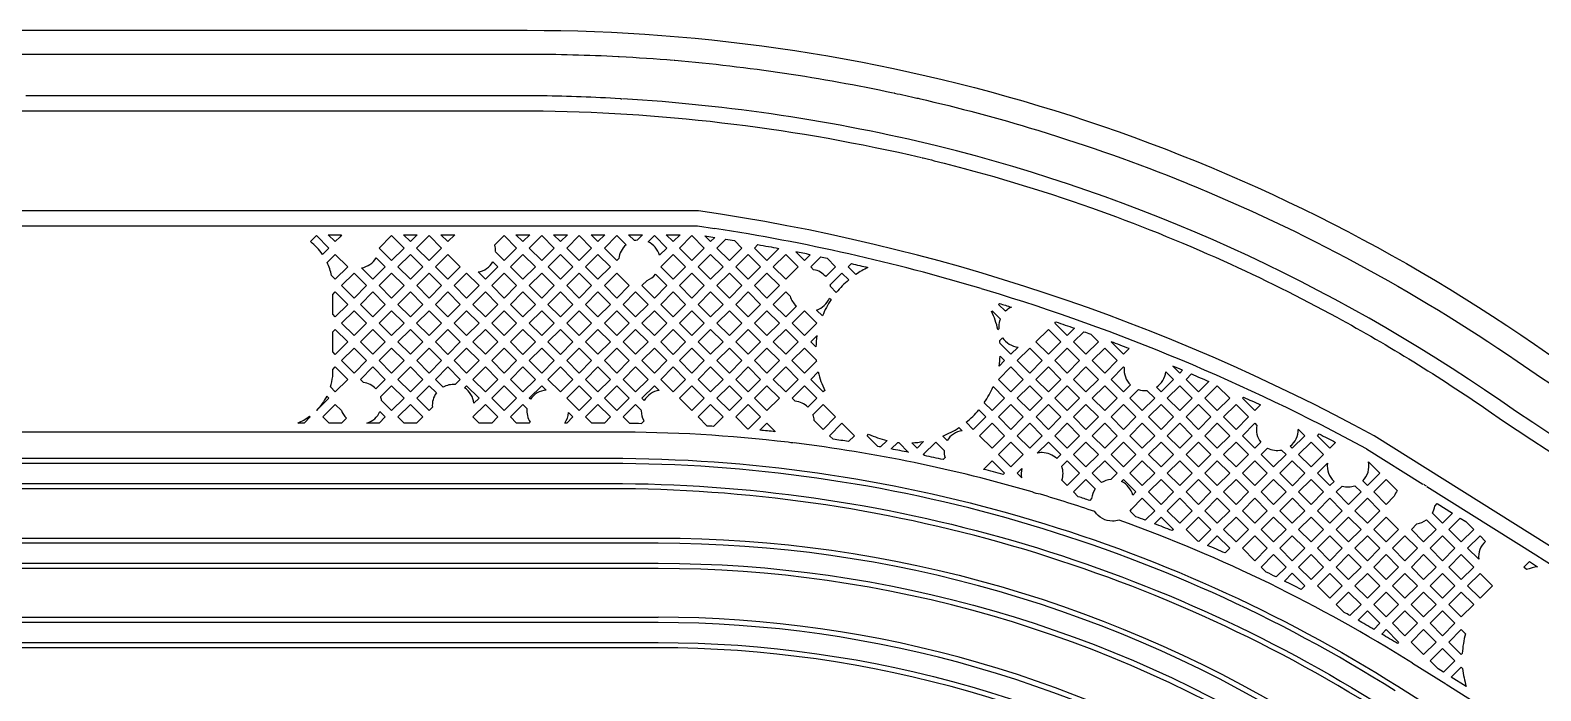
# Model space of a CAD drawing. Extents: x 3103 to 3424, y -52 to 175.
# Drawn here: x 3162.12 to 3174.98, y -7.11 to -1.48 of the extents above; entities that cross this region are included whole.
import ezdxf

# ---------------------------------------------------------------- set-up
doc = ezdxf.new("R2010")
doc.units = 0
doc.layers.add('gbr-dxf_layer0', color=7, linetype='Continuous')
doc.layers.add('gbr-outline-dxf_layer1', color=2, linetype='Continuous')

msp = doc.modelspace()

# ---------------------------------------------------------------- linework, layer by layer
at = {"layer": 'gbr-dxf_layer0'}
for p, q in [((3164.655, -3.22), (3164.767, -3.22)), ((3165.294, -3.22), (3165.413, -3.22)), ((3165.614, -3.22), (3165.733, -3.22)), ((3166.253, -3.22), (3166.372, -3.22)), ((3166.573, -3.22), (3166.692, -3.22)), ((3166.893, -3.22), (3167.011, -3.22)), ((3167.212, -3.22), (3167.331, -3.22)), ((3167.532, -3.22), (3167.651, -3.22)), ((3167.862, -3.23), (3167.947, -3.243)), ((3168.864, -3.912), (3168.814, -3.862)), ((3168.764, -4.132), (3168.817, -4.08)), ((3168.807, -4.175), (3168.764, -4.132)), ((3168.764, -4.452), (3168.828, -4.389)), ((3168.125, -4.772), (3168.229, -4.876)), ((3173.499, -5.044), (3173.978, -5.344)), ((3170.523, -5.251), (3170.563, -5.212)), ((3170.561, -5.29), (3170.523, -5.251)), ((3173.08, -5.252), (3173.165, -5.167)), ((3173.983, -5.348), (3173.985, -5.348)), ((3174.013, -5.366), (3174.94, -5.948)), ((3174.454, -5.985), (3174.359, -5.891)), ((3143.907, -6.478), (3167.464, -6.478)), ((3174.173, -7.05), (3173.89, -6.872)), ((3173.766, -7.067), (3174.475, -7.515)), ((3174.599, -7.319), (3174.176, -7.052)), ((3174.348, -7.07), (3174.22, -6.989))]:
    msp.add_line(p, q, dxfattribs=at)
at = {"layer": 'gbr-dxf_layer0', "linetype": 'Continuous'}
for points in [[(3153.431, -1.681), (3166.35, -1.681, -0.012993), (3167.124, -1.701, -0.013553), (3167.133, -1.702, -0.00779), (3167.596, -1.733)], [(3167.6, -1.733, -0.065454), (3167.606, -1.734, -0.031589), (3169.466, -2.011)], [(3140.898, -4.712), (3140.898, -2.499, -0.202305), (3140.902, -2.49), (3141.503, -1.89, -0.202179), (3141.512, -1.886), (3143.987, -1.886, -0.202328), (3143.997, -1.89), (3144.27, -2.164), (3166.486, -2.165, -0.053761), (3169.709, -2.563)], [(3167.146, -2.062, -0.066718), (3167.14, -2.061, 0.010845), (3166.478, -2.037), (3165.885, -2.037, -0.014006), (3165.876, -2.037, -0.014012), (3165.866, -2.037), (3164.616, -2.037, -0.014727), (3164.606, -2.037, -0.01474), (3164.595, -2.037), (3163.346, -2.037, -0.015436), (3163.336, -2.037, -0.015443), (3163.325, -2.037), (3162.077, -2.037, -0.016102)], [(3169.471, -2.011, -0.063372), (3169.477, -2.013, -0.003302), (3169.669, -2.056, -0.027883), (3169.688, -2.06, -0.017383), (3170.688, -2.327, -0.027458), (3170.707, -2.333, -0.022197), (3171.953, -2.775, -0.029835), (3171.972, -2.783, -0.053715), (3174.781, -4.297, 0.015508), (3175.655, -4.864, -0.030175), (3175.674, -4.876, 0.01513), (3176.559, -5.375)], [(3185.036, -7.653), (3184.489, -7.653, -0.154892), (3174.641, -4.636, 0.091197), (3169.846, -2.465, 0.044548), (3167.16, -2.062)], [(3169.713, -2.564, -0.079641), (3169.721, -2.566, -0.001637), (3169.816, -2.589, -0.024256), (3171.155, -2.991, -0.02103), (3172.28, -3.443, -0.018687), (3173.245, -3.923, -0.026283), (3174.535, -4.717, 0.139031), (3183.385, -7.756)], [(3176.117, -6.487, -0.017997), (3175.058, -5.871), (3173.562, -4.933, 0.088703), (3167.807, -3.016), (3144.01, -3.016, -0.202133), (3144.001, -3.012), (3143.603, -2.615), (3141.604, -2.615), (3141.432, -2.787), (3141.432, -3.33, 0.284412), (3141.438, -3.652)], [(3148.457, -3.144), (3151.291, -3.144), (3159.85, -3.144), (3160.963, -3.144), (3167.794, -3.144, -0.038347), (3167.8, -3.144), (3167.945, -3.166)], [(3164.767, -3.22, 0.031593), (3164.755, -3.239), (3164.714, -3.279), (3164.655, -3.22)], [(3167.331, -3.22), (3167.285, -3.267, 0.031016), (3167.263, -3.27), (3167.212, -3.22)], [(3168.285, -3.333), (3168.314, -3.304, -0.002687), (3168.493, -3.337)], [(3169.084, -3.493), (3169.111, -3.466, -0.002132), (3169.251, -3.499)], [(3169.251, -3.499, 0.03759), (3169.149, -3.558), (3169.084, -3.493)], [(3170.215, -3.678), (3170.263, -3.692, -0.051345), (3173.496, -5.042)], [(3168.814, -3.862, 0.221156), (3168.923, -3.76), (3168.937, -3.773, 0.050028), (3168.864, -3.912)], [(3170.363, -3.813), (3170.371, -3.805, -0.001607), (3170.474, -3.837)], [(3170.474, -3.837, 0.087949), (3170.422, -3.872), (3170.363, -3.813)], [(3170.359, -4.029), (3170.37, -4.018, -0.026281), (3170.369, -3.999, -0.089283), (3170.38, -3.938), (3170.309, -3.867)], [(3170.842, -3.973), (3170.852, -3.962, -0.002459), (3171.01, -4.017)], [(3170.374, -4.121), (3170.398, -4.097, 0.228497), (3170.531, -4.177)], [(3170.531, -4.177), (3170.469, -4.238), (3170.377, -4.147, 0.008296), (3170.374, -4.121)], [(3168.828, -4.389, 0.053007), (3168.883, -4.546), (3168.87, -4.558), (3168.764, -4.452)], [(3171.961, -4.452), (3172.007, -4.406, -0.00238), (3172.155, -4.47)], [(3164.554, -4.718), (3164.66, -4.612), (3164.642, -4.594, -0.07693), (3164.553, -4.717)], [(3166.51, -4.544, 0.229185), (3166.377, -4.622), (3166.367, -4.612)], [(3172.441, -4.612), (3172.45, -4.603, -0.002358), (3172.595, -4.67)], [(3167.166, -4.772), (3167.219, -4.825, -0.002048), (3167.323, -4.827), (3167.344, -4.806, -0.123968), (3167.323, -4.721)], [(3168.331, -4.886), (3168.391, -4.826), (3168.455, -4.89, 0.013256), (3168.46, -4.899)], [(3169.888, -4.936, 0.049999), (3170.027, -4.863), (3170.053, -4.89)], [(3168.617, -4.994, -0.065969), (3168.571, -4.988, 0.029288), (3167.081, -4.901), (3148.656, -4.901)], [(3173.89, -6.871, 0.054714), (3171.39, -5.651, -0.080364), (3171.334, -5.66, -0.253537), (3171.185, -5.579, 0.009576), (3170.72, -5.431, -0.102225), (3170.651, -5.411, 0.040703), (3168.622, -4.994)], [(3169.244, -4.932), (3169.257, -4.918, 0.053117), (3169.414, -4.973)], [(3169.414, -4.973), (3169.359, -5.028, 0.00056), (3169.336, -5.024), (3169.244, -4.932)], [(3169.45, -5.045), (3169.507, -4.989, 0.002637), (3169.514, -4.99), (3169.598, -5.074)], [(3170.053, -4.89, 0.225796), (3169.926, -4.974), (3169.888, -4.936)], [(3173.08, -4.932), (3173.095, -4.917, -0.002325), (3173.235, -4.989)], [(3145, -5.124), (3167.052, -5.124, -0.141789), (3173.766, -7.067)], [(3173.742, -7.105, 0.141789), (3167.052, -5.169), (3145, -5.169)], [(3173.165, -5.167, 0.246527), (3173.222, -5.322), (3173.186, -5.357), (3173.08, -5.252)], [(3145, -5.339), (3167.052, -5.339, -0.141794), (3173.651, -7.249)], [(3173.627, -7.287, 0.141794), (3167.052, -5.384), (3145, -5.384)], [(3174.059, -5.591, 0.088906), (3174.079, -5.532), (3174.1, -5.511), (3174.23, -5.592)], [(3144.288, -5.756), (3144.29, -5.757, 0.063979), (3144.55, -5.804), (3167.465, -5.804, -0.14163), (3173.071, -7.424)], [(3174.359, -5.891), (3174.465, -5.785), (3174.512, -5.832, 0.244337), (3174.454, -5.985)], [(3173.047, -7.462, 0.14163), (3167.465, -5.849), (3144.549, -5.849)], [(3144.225, -5.963, 0.065192), (3144.544, -6.019), (3167.465, -6.019, -0.141632), (3172.956, -7.606)], [(3174.941, -5.948, 0.019161), (3176.076, -6.609, -0.173747), (3176.182, -6.666, 0.061611), (3180.123, -8.146)], [(3172.932, -7.645, 0.141632), (3167.465, -6.064), (3144.544, -6.064)], [(3174.956, -6.048, 0.031041), (3174.861, -6.073), (3174.839, -6.051)], [(3167.464, -6.523), (3143.907, -6.523), (3143.774, -6.529, -0.211315), (3143.767, -6.537), (3143.6, -6.612)], [(3143.92, -6.694), (3167.464, -6.694, -0.141634), (3172.596, -8.177)], [(3172.572, -8.215, 0.141634), (3167.464, -6.739), (3143.92, -6.739)], [(3174.22, -6.989), (3174.305, -6.904), (3174.317, -6.916, 0.046452), (3174.348, -7.07)]]:
    msp.add_lwpolyline(points, format="xyb", dxfattribs=at)
for points in [[(3164.502, -3.279), (3164.554, -3.227), (3164.66, -3.333), (3164.606, -3.388, 0.077329)], [(3167.006, -3.333), (3167.112, -3.227), (3167.191, -3.307, 0.192499), (3167.129, -3.423), (3167.112, -3.439)], [(3167.378, -3.281), (3167.432, -3.227), (3167.538, -3.333), (3167.476, -3.395, 0.221777)], [(3167.965, -3.333), (3168.04, -3.258, -0.001124), (3168.114, -3.27), (3168.177, -3.333), (3168.071, -3.439)], [(3164.645, -3.456), (3164.714, -3.387), (3164.82, -3.493), (3164.714, -3.599), (3164.683, -3.567, 0.060295)], [(3164.937, -3.502, 0.225369), (3165.063, -3.416), (3165.14, -3.493), (3165.034, -3.599)], [(3165.931, -3.537, 0.22495), (3166.056, -3.45), (3166.099, -3.493), (3165.993, -3.599)], [(3168.764, -3.493), (3168.849, -3.409, -0.000869), (3168.904, -3.42), (3168.976, -3.493), (3168.893, -3.577, 0.172036), (3168.789, -3.518)], [(3167.326, -3.653), (3167.37, -3.609, 0.126422), (3167.442, -3.557), (3167.538, -3.653), (3167.432, -3.759)], [(3168.93, -3.647), (3169.03, -3.547), (3169.088, -3.605, 0.047794), (3168.982, -3.711), (3168.933, -3.662, 0.021124)], [(3168.445, -3.813), (3168.551, -3.707), (3168.588, -3.744, 0.14303), (3168.642, -3.828), (3168.551, -3.919)], [(3171.002, -4.133), (3171.089, -4.046, -0.000972), (3171.149, -4.067), (3171.214, -4.132), (3171.108, -4.238)], [(3168.604, -4.292), (3168.71, -4.186), (3168.81, -4.286, 0.003725), (3168.812, -4.297), (3168.71, -4.398)], [(3164.673, -4.517, 0.046242), (3164.692, -4.428), (3164.692, -4.368), (3164.714, -4.346), (3164.82, -4.452), (3164.714, -4.558)], [(3164.928, -4.452), (3165.034, -4.346), (3165.14, -4.452), (3165.06, -4.532, 0.173032), (3164.954, -4.478)], [(3165.567, -4.452), (3165.673, -4.346), (3165.779, -4.452), (3165.735, -4.497, 0.149742), (3165.633, -4.518)], [(3171.322, -4.452), (3171.428, -4.346), (3171.434, -4.352, 0.230086), (3171.488, -4.498), (3171.428, -4.558)], [(3165.101, -4.599), (3165.194, -4.506), (3165.3, -4.612), (3165.194, -4.718), (3165.108, -4.633, 0.049025)], [(3165.408, -4.612), (3165.514, -4.506), (3165.575, -4.568, 0.184327), (3165.541, -4.69), (3165.513, -4.718)], [(3167.326, -4.612), (3167.432, -4.506), (3167.472, -4.546, 0.225066), (3167.346, -4.633)], [(3168.605, -4.612), (3168.71, -4.506), (3168.816, -4.612), (3168.74, -4.688, 0.172672), (3168.632, -4.639)], [(3171.482, -4.612), (3171.555, -4.539, 0.104674), (3171.628, -4.547), (3171.694, -4.612), (3171.588, -4.718)], [(3164.608, -4.772), (3164.714, -4.666), (3164.766, -4.717, 0.112128), (3164.809, -4.783), (3164.768, -4.824), (3164.661, -4.824)], [(3164.984, -4.824, 0.216922), (3165.095, -4.727), (3165.14, -4.772), (3165.087, -4.824)], [(3166.207, -4.772), (3166.313, -4.666), (3166.347, -4.701, 0.17206), (3166.374, -4.817), (3166.366, -4.824), (3166.259, -4.824)], [(3167.805, -4.772), (3167.911, -4.666), (3168.017, -4.772), (3167.936, -4.853, 0.001082), (3167.883, -4.85)], [(3168.783, -4.753), (3168.87, -4.666), (3168.976, -4.772), (3168.87, -4.878), (3168.794, -4.802, 0.070562)], [(3170.089, -4.818, 0.047792), (3170.196, -4.712), (3170.255, -4.772), (3170.149, -4.878)], [(3164.395, -4.824, 0.058464), (3164.495, -4.767), (3164.5, -4.772), (3164.448, -4.824)], [(3168.924, -4.932), (3169.03, -4.826), (3169.136, -4.932), (3169.086, -4.982, 0.002605), (3168.955, -4.962)], [(3172.441, -4.932), (3172.547, -4.826), (3172.565, -4.844, 0.21699), (3172.597, -4.988), (3172.547, -5.038)], [(3169.723, -5.092), (3169.829, -4.986), (3169.9, -5.057, 0.088523), (3169.908, -5.119), (3169.891, -5.136, 0.003153), (3169.734, -5.102)], [(3170.693, -5.081), (3170.788, -4.986), (3170.894, -5.092), (3170.859, -5.127, 0.195754), (3170.735, -5.076, 0.060394)], [(3170.236, -5.219), (3170.309, -5.146), (3170.415, -5.251), (3170.404, -5.262, 0.003398)], [(3170.902, -5.192), (3170.948, -5.145), (3171.054, -5.251), (3170.948, -5.357), (3170.903, -5.312, 0.08365), (3170.913, -5.254, 0.089283)], [(3171.162, -5.251), (3171.268, -5.146), (3171.374, -5.251), (3171.32, -5.305, 0.118272), (3171.241, -5.331)], [(3172.601, -5.092), (3172.655, -5.037, 0.176146), (3172.775, -5.054), (3172.813, -5.092), (3172.707, -5.198)], [(3171.002, -5.411), (3171.108, -5.305), (3171.186, -5.384, 0.128167), (3171.157, -5.468), (3171.141, -5.484, 0.002049), (3171.043, -5.452)], [(3171.411, -5.322), (3171.428, -5.305), (3171.534, -5.411), (3171.507, -5.438, 0.222063)], [(3173.24, -5.411), (3173.291, -5.361, 0.156781), (3173.399, -5.359), (3173.452, -5.411), (3173.346, -5.517)], [(3173.56, -5.411), (3173.666, -5.305), (3173.76, -5.4, 0.076428), (3173.735, -5.448), (3173.666, -5.517)], [(3171.486, -5.575, 0.029253), (3171.496, -5.557), (3171.588, -5.465), (3171.694, -5.571), (3171.613, -5.652, 0.001705), (3171.533, -5.622)], [(3171.691, -5.682), (3171.748, -5.625), (3171.853, -5.731), (3171.843, -5.741, 0.0032)], [(3173.88, -5.731), (3173.928, -5.682, 0.124644), (3174.009, -5.649), (3174.091, -5.731), (3173.985, -5.837)], [(3172.145, -5.867), (3172.227, -5.785), (3172.333, -5.891), (3172.293, -5.931, 0.003154)], [(3172.601, -6.051), (3172.707, -5.945), (3172.813, -6.051), (3172.728, -6.135, 0.001864), (3172.644, -6.094)], [(3172.8, -6.17), (3172.866, -6.104), (3172.973, -6.211), (3172.941, -6.242, 0.003095)], [(3173.24, -6.37), (3173.346, -6.264), (3173.452, -6.37), (3173.357, -6.465, 0.001174), (3173.307, -6.437)], [(3173.426, -6.504), (3173.506, -6.424), (3173.612, -6.53), (3173.56, -6.582, 0.003038)], [(3173.628, -6.622), (3173.666, -6.584), (3173.772, -6.69), (3173.761, -6.701, 0.003027)], [(3174.199, -6.69), (3174.305, -6.584), (3174.341, -6.62, 0.053186), (3174.314, -6.787), (3174.305, -6.796)]]:
    msp.add_lwpolyline(points, format="xyb", close=True, dxfattribs=at)
for points in [[(3165.088, -3.333), (3165.194, -3.227), (3165.3, -3.333), (3165.194, -3.439)], [(3165.407, -3.333), (3165.513, -3.227), (3165.619, -3.333), (3165.513, -3.439)], [(3166.367, -3.333), (3166.473, -3.227), (3166.579, -3.333), (3166.473, -3.439)], [(3166.686, -3.333), (3166.792, -3.227), (3166.898, -3.333), (3166.792, -3.439)], [(3167.645, -3.333), (3167.751, -3.227), (3167.857, -3.333), (3167.751, -3.439)], [(3165.248, -3.493), (3165.354, -3.387), (3165.46, -3.493), (3165.354, -3.599)], [(3165.567, -3.493), (3165.673, -3.387), (3165.779, -3.493), (3165.673, -3.599)], [(3166.207, -3.493), (3166.313, -3.387), (3166.419, -3.493), (3166.313, -3.599)], [(3166.527, -3.493), (3166.632, -3.387), (3166.738, -3.493), (3166.632, -3.599)], [(3166.846, -3.493), (3166.952, -3.387), (3167.058, -3.493), (3166.952, -3.599)], [(3167.486, -3.493), (3167.592, -3.387), (3167.697, -3.493), (3167.592, -3.599)], [(3167.805, -3.493), (3167.911, -3.387), (3168.017, -3.493), (3167.911, -3.599)], [(3168.125, -3.493), (3168.231, -3.387), (3168.337, -3.493), (3168.231, -3.599)], [(3168.445, -3.493), (3168.551, -3.387), (3168.657, -3.493), (3168.551, -3.599)], [(3164.768, -3.653), (3164.874, -3.547), (3164.98, -3.653), (3164.874, -3.759)], [(3165.088, -3.653), (3165.194, -3.547), (3165.3, -3.653), (3165.194, -3.759)], [(3165.408, -3.653), (3165.513, -3.547), (3165.619, -3.653), (3165.513, -3.759)], [(3165.727, -3.653), (3165.833, -3.547), (3165.939, -3.653), (3165.833, -3.759)], [(3166.047, -3.653), (3166.153, -3.547), (3166.259, -3.653), (3166.153, -3.759)], [(3166.367, -3.653), (3166.473, -3.547), (3166.579, -3.653), (3166.473, -3.759)], [(3166.686, -3.653), (3166.792, -3.547), (3166.898, -3.653), (3166.792, -3.759)], [(3167.006, -3.653), (3167.112, -3.547), (3167.218, -3.653), (3167.112, -3.759)], [(3167.645, -3.653), (3167.751, -3.547), (3167.857, -3.653), (3167.751, -3.759)], [(3167.965, -3.653), (3168.071, -3.547), (3168.177, -3.653), (3168.071, -3.759)], [(3168.285, -3.653), (3168.391, -3.547), (3168.497, -3.653), (3168.391, -3.759)], [(3164.692, -3.897), (3164.692, -3.728), (3164.714, -3.707), (3164.82, -3.813), (3164.714, -3.919)], [(3164.928, -3.813), (3165.034, -3.707), (3165.14, -3.813), (3165.034, -3.919)], [(3165.248, -3.813), (3165.354, -3.707), (3165.46, -3.813), (3165.354, -3.919)], [(3165.567, -3.813), (3165.673, -3.707), (3165.779, -3.813), (3165.673, -3.919)], [(3165.887, -3.813), (3165.993, -3.707), (3166.099, -3.813), (3165.993, -3.919)], [(3166.207, -3.813), (3166.313, -3.707), (3166.419, -3.813), (3166.313, -3.919)], [(3166.526, -3.813), (3166.632, -3.707), (3166.738, -3.813), (3166.632, -3.919)], [(3166.846, -3.813), (3166.952, -3.707), (3167.058, -3.813), (3166.952, -3.919)], [(3167.166, -3.813), (3167.272, -3.707), (3167.378, -3.813), (3167.272, -3.919)], [(3167.486, -3.813), (3167.592, -3.707), (3167.698, -3.813), (3167.592, -3.919)], [(3167.805, -3.813), (3167.911, -3.707), (3168.017, -3.813), (3167.911, -3.919)], [(3168.125, -3.813), (3168.231, -3.707), (3168.337, -3.813), (3168.231, -3.919)], [(3164.768, -3.973), (3164.874, -3.867), (3164.98, -3.973), (3164.874, -4.079)], [(3165.088, -3.973), (3165.194, -3.867), (3165.3, -3.973), (3165.194, -4.079)], [(3165.407, -3.973), (3165.513, -3.867), (3165.619, -3.973), (3165.513, -4.079)], [(3165.727, -3.973), (3165.833, -3.867), (3165.939, -3.973), (3165.833, -4.079)], [(3166.047, -3.973), (3166.153, -3.867), (3166.259, -3.973), (3166.153, -4.079)], [(3166.367, -3.973), (3166.473, -3.867), (3166.579, -3.973), (3166.473, -4.079)], [(3166.686, -3.973), (3166.792, -3.867), (3166.898, -3.973), (3166.792, -4.079)], [(3167.006, -3.973), (3167.112, -3.867), (3167.218, -3.973), (3167.112, -4.079)], [(3167.326, -3.973), (3167.432, -3.867), (3167.538, -3.973), (3167.432, -4.079)], [(3167.645, -3.973), (3167.751, -3.867), (3167.857, -3.973), (3167.751, -4.079)], [(3167.965, -3.973), (3168.071, -3.867), (3168.177, -3.973), (3168.071, -4.079)], [(3168.285, -3.973), (3168.391, -3.867), (3168.497, -3.973), (3168.391, -4.079)], [(3168.605, -3.973), (3168.71, -3.867), (3168.816, -3.973), (3168.71, -4.079)], [(3164.692, -4.217), (3164.692, -4.048), (3164.714, -4.027), (3164.82, -4.133), (3164.714, -4.239)], [(3164.928, -4.133), (3165.034, -4.027), (3165.14, -4.132), (3165.034, -4.238)], [(3165.248, -4.132), (3165.354, -4.027), (3165.46, -4.133), (3165.354, -4.238)], [(3165.567, -4.133), (3165.673, -4.027), (3165.779, -4.133), (3165.673, -4.239)], [(3165.887, -4.133), (3165.993, -4.027), (3166.099, -4.133), (3165.993, -4.238)], [(3166.207, -4.133), (3166.313, -4.027), (3166.419, -4.133), (3166.313, -4.239)], [(3166.526, -4.133), (3166.632, -4.027), (3166.738, -4.133), (3166.632, -4.239)], [(3166.846, -4.133), (3166.952, -4.027), (3167.058, -4.132), (3166.952, -4.238)], [(3167.166, -4.132), (3167.272, -4.027), (3167.378, -4.133), (3167.272, -4.238)], [(3167.486, -4.133), (3167.592, -4.027), (3167.698, -4.133), (3167.592, -4.239)], [(3167.805, -4.133), (3167.911, -4.027), (3168.017, -4.132), (3167.911, -4.238)], [(3168.125, -4.132), (3168.231, -4.027), (3168.337, -4.133), (3168.231, -4.238)], [(3168.445, -4.133), (3168.551, -4.027), (3168.657, -4.132), (3168.551, -4.238)], [(3170.682, -4.132), (3170.788, -4.027), (3170.894, -4.133), (3170.789, -4.238)], [(3164.768, -4.292), (3164.874, -4.186), (3164.98, -4.292), (3164.874, -4.398)], [(3165.088, -4.292), (3165.194, -4.186), (3165.3, -4.292), (3165.194, -4.398)], [(3165.408, -4.292), (3165.513, -4.186), (3165.619, -4.292), (3165.514, -4.398)], [(3165.727, -4.292), (3165.833, -4.186), (3165.939, -4.292), (3165.833, -4.398)], [(3166.047, -4.292), (3166.153, -4.186), (3166.259, -4.292), (3166.153, -4.398)], [(3166.367, -4.292), (3166.473, -4.186), (3166.579, -4.292), (3166.473, -4.398)], [(3166.686, -4.292), (3166.792, -4.186), (3166.898, -4.292), (3166.792, -4.398)], [(3167.006, -4.292), (3167.112, -4.186), (3167.218, -4.292), (3167.112, -4.398)], [(3167.326, -4.292), (3167.432, -4.186), (3167.538, -4.292), (3167.432, -4.398)], [(3167.645, -4.292), (3167.751, -4.186), (3167.857, -4.292), (3167.751, -4.398)], [(3167.965, -4.292), (3168.071, -4.186), (3168.177, -4.292), (3168.071, -4.398)], [(3168.285, -4.292), (3168.391, -4.186), (3168.497, -4.292), (3168.391, -4.398)], [(3170.523, -4.292), (3170.629, -4.186), (3170.735, -4.292), (3170.629, -4.398)], [(3170.842, -4.292), (3170.948, -4.186), (3171.054, -4.292), (3170.948, -4.398)], [(3171.162, -4.292), (3171.268, -4.186), (3171.374, -4.292), (3171.268, -4.398)], [(3165.248, -4.452), (3165.354, -4.346), (3165.46, -4.452), (3165.354, -4.558)], [(3165.887, -4.452), (3165.993, -4.346), (3166.099, -4.452), (3165.993, -4.558)], [(3166.207, -4.452), (3166.313, -4.346), (3166.419, -4.452), (3166.313, -4.558)], [(3166.526, -4.452), (3166.632, -4.346), (3166.738, -4.452), (3166.632, -4.558)], [(3166.846, -4.452), (3166.952, -4.346), (3167.058, -4.452), (3166.952, -4.558)], [(3167.166, -4.452), (3167.272, -4.346), (3167.378, -4.452), (3167.272, -4.558)], [(3167.486, -4.452), (3167.592, -4.346), (3167.697, -4.452), (3167.592, -4.558)], [(3167.805, -4.452), (3167.911, -4.346), (3168.017, -4.452), (3167.911, -4.558)], [(3168.125, -4.452), (3168.231, -4.346), (3168.337, -4.452), (3168.231, -4.558)], [(3168.445, -4.452), (3168.551, -4.346), (3168.657, -4.452), (3168.551, -4.558)], [(3170.363, -4.452), (3170.469, -4.346), (3170.575, -4.452), (3170.469, -4.558)], [(3170.682, -4.452), (3170.789, -4.346), (3170.894, -4.452), (3170.788, -4.558)], [(3171.002, -4.452), (3171.108, -4.346), (3171.214, -4.452), (3171.108, -4.558)], [(3166.047, -4.612), (3166.153, -4.506), (3166.259, -4.612), (3166.153, -4.718)], [(3166.686, -4.612), (3166.792, -4.506), (3166.898, -4.612), (3166.792, -4.718)], [(3167.006, -4.612), (3167.112, -4.506), (3167.218, -4.612), (3167.112, -4.718)], [(3167.645, -4.612), (3167.751, -4.506), (3167.857, -4.612), (3167.751, -4.718)], [(3167.965, -4.612), (3168.071, -4.506), (3168.177, -4.612), (3168.071, -4.718)], [(3168.285, -4.612), (3168.391, -4.506), (3168.497, -4.612), (3168.391, -4.718)], [(3170.523, -4.612), (3170.629, -4.506), (3170.735, -4.612), (3170.629, -4.718)], [(3170.842, -4.612), (3170.948, -4.506), (3171.054, -4.612), (3170.948, -4.718)], [(3171.162, -4.612), (3171.268, -4.506), (3171.374, -4.612), (3171.268, -4.718)], [(3171.801, -4.612), (3171.907, -4.506), (3172.013, -4.612), (3171.907, -4.718)], [(3172.121, -4.612), (3172.227, -4.506), (3172.333, -4.612), (3172.227, -4.718)], [(3165.248, -4.772), (3165.354, -4.666), (3165.46, -4.772), (3165.407, -4.824), (3165.3, -4.824)], [(3165.887, -4.772), (3165.993, -4.666), (3166.099, -4.772), (3166.047, -4.824), (3165.94, -4.824)], [(3166.846, -4.772), (3166.952, -4.666), (3167.058, -4.772), (3167.006, -4.824), (3166.899, -4.824)], [(3170.363, -4.772), (3170.469, -4.666), (3170.575, -4.772), (3170.469, -4.878)], [(3170.683, -4.772), (3170.788, -4.666), (3170.894, -4.772), (3170.788, -4.878)], [(3171.002, -4.772), (3171.108, -4.666), (3171.214, -4.772), (3171.108, -4.878)], [(3171.322, -4.772), (3171.428, -4.666), (3171.534, -4.772), (3171.428, -4.878)], [(3171.642, -4.772), (3171.748, -4.666), (3171.853, -4.772), (3171.748, -4.878)], [(3171.961, -4.772), (3172.067, -4.666), (3172.173, -4.772), (3172.067, -4.878)], [(3172.281, -4.772), (3172.387, -4.666), (3172.493, -4.772), (3172.387, -4.878)], [(3170.203, -4.932), (3170.309, -4.826), (3170.415, -4.932), (3170.309, -5.038)], [(3170.523, -4.932), (3170.629, -4.826), (3170.735, -4.932), (3170.629, -5.038)], [(3170.842, -4.932), (3170.948, -4.826), (3171.054, -4.932), (3170.948, -5.038)], [(3171.162, -4.932), (3171.268, -4.826), (3171.374, -4.932), (3171.268, -5.038)], [(3171.482, -4.932), (3171.588, -4.826), (3171.694, -4.932), (3171.588, -5.038)], [(3171.801, -4.932), (3171.907, -4.826), (3172.013, -4.932), (3171.907, -5.038)], [(3172.121, -4.932), (3172.227, -4.826), (3172.333, -4.932), (3172.227, -5.038)], [(3170.363, -5.092), (3170.469, -4.986), (3170.575, -5.092), (3170.469, -5.198)], [(3171.002, -5.092), (3171.108, -4.986), (3171.214, -5.092), (3171.108, -5.198)], [(3171.322, -5.092), (3171.428, -4.986), (3171.534, -5.092), (3171.428, -5.198)], [(3171.642, -5.092), (3171.748, -4.986), (3171.853, -5.092), (3171.748, -5.197)], [(3171.961, -5.092), (3172.067, -4.986), (3172.173, -5.092), (3172.067, -5.198)], [(3172.281, -5.092), (3172.387, -4.986), (3172.493, -5.092), (3172.387, -5.198)], [(3172.92, -5.092), (3173.026, -4.986), (3173.132, -5.092), (3173.026, -5.198)], [(3171.482, -5.251), (3171.588, -5.145), (3171.694, -5.251), (3171.588, -5.357)], [(3171.801, -5.251), (3171.907, -5.145), (3172.013, -5.252), (3171.907, -5.357)], [(3172.121, -5.252), (3172.227, -5.146), (3172.333, -5.251), (3172.227, -5.357)], [(3172.441, -5.251), (3172.547, -5.146), (3172.653, -5.252), (3172.547, -5.357)], [(3172.761, -5.252), (3172.866, -5.146), (3172.973, -5.252), (3172.867, -5.358)], [(3171.641, -5.411), (3171.748, -5.305), (3171.854, -5.411), (3171.748, -5.517)], [(3171.961, -5.411), (3172.067, -5.305), (3172.173, -5.411), (3172.067, -5.517)], [(3172.281, -5.411), (3172.387, -5.305), (3172.493, -5.411), (3172.387, -5.517)], [(3172.601, -5.411), (3172.707, -5.305), (3172.813, -5.411), (3172.707, -5.517)], [(3172.92, -5.411), (3173.026, -5.305), (3173.132, -5.411), (3173.026, -5.517)], [(3171.801, -5.571), (3171.907, -5.465), (3172.013, -5.571), (3171.907, -5.677)], [(3172.121, -5.571), (3172.227, -5.465), (3172.333, -5.571), (3172.227, -5.677)], [(3172.441, -5.571), (3172.547, -5.465), (3172.653, -5.571), (3172.547, -5.677)], [(3172.761, -5.571), (3172.867, -5.465), (3172.972, -5.571), (3172.866, -5.677)], [(3173.08, -5.571), (3173.186, -5.465), (3173.292, -5.571), (3173.186, -5.677)], [(3173.4, -5.571), (3173.506, -5.465), (3173.612, -5.571), (3173.506, -5.677)], [(3171.961, -5.731), (3172.067, -5.625), (3172.173, -5.731), (3172.07, -5.834), (3172.061, -5.831)], [(3172.281, -5.731), (3172.387, -5.625), (3172.493, -5.731), (3172.387, -5.837)], [(3172.601, -5.731), (3172.707, -5.625), (3172.813, -5.731), (3172.707, -5.837)], [(3172.92, -5.731), (3173.026, -5.625), (3173.132, -5.731), (3173.026, -5.837)], [(3173.24, -5.731), (3173.346, -5.625), (3173.452, -5.731), (3173.346, -5.837)], [(3173.56, -5.731), (3173.666, -5.625), (3173.772, -5.731), (3173.666, -5.837)], [(3174.199, -5.731), (3174.297, -5.634), (3174.343, -5.663), (3174.411, -5.731), (3174.305, -5.837)], [(3172.441, -5.891), (3172.547, -5.785), (3172.653, -5.891), (3172.547, -5.997)], [(3172.761, -5.891), (3172.866, -5.785), (3172.972, -5.891), (3172.866, -5.997)], [(3173.08, -5.891), (3173.186, -5.785), (3173.292, -5.891), (3173.186, -5.997)], [(3173.4, -5.891), (3173.506, -5.785), (3173.612, -5.891), (3173.506, -5.997)], [(3173.72, -5.891), (3173.826, -5.785), (3173.932, -5.891), (3173.826, -5.997)], [(3174.039, -5.891), (3174.145, -5.785), (3174.251, -5.891), (3174.145, -5.997)], [(3172.92, -6.051), (3173.026, -5.945), (3173.132, -6.051), (3173.026, -6.157)], [(3173.24, -6.051), (3173.346, -5.945), (3173.452, -6.051), (3173.346, -6.157)], [(3173.56, -6.051), (3173.666, -5.945), (3173.772, -6.051), (3173.666, -6.157)], [(3173.88, -6.051), (3173.985, -5.945), (3174.091, -6.051), (3173.985, -6.157)], [(3174.199, -6.051), (3174.305, -5.945), (3174.411, -6.051), (3174.305, -6.157)], [(3173.08, -6.211), (3173.186, -6.105), (3173.292, -6.211), (3173.186, -6.316)], [(3173.4, -6.211), (3173.506, -6.105), (3173.612, -6.211), (3173.506, -6.317)], [(3173.72, -6.211), (3173.826, -6.105), (3173.932, -6.21), (3173.826, -6.316)], [(3174.039, -6.21), (3174.145, -6.105), (3174.251, -6.211), (3174.145, -6.316)], [(3174.359, -6.211), (3174.465, -6.105), (3174.571, -6.211), (3174.465, -6.317)], [(3173.56, -6.37), (3173.666, -6.264), (3173.772, -6.37), (3173.666, -6.476)], [(3173.879, -6.37), (3173.985, -6.264), (3174.091, -6.37), (3173.985, -6.476)], [(3174.199, -6.37), (3174.305, -6.264), (3174.411, -6.37), (3174.305, -6.476)], [(3173.72, -6.53), (3173.826, -6.424), (3173.932, -6.53), (3173.826, -6.636)], [(3174.039, -6.53), (3174.145, -6.424), (3174.251, -6.53), (3174.145, -6.636)], [(3173.879, -6.69), (3173.985, -6.584), (3174.091, -6.69), (3173.985, -6.796)], [(3174.039, -6.85), (3174.145, -6.744), (3174.251, -6.85), (3174.154, -6.948), (3174.108, -6.919)]]:
    msp.add_lwpolyline(points, close=True, dxfattribs=at)
for points in [[(3165.413, -3.22), (3165.354, -3.279), (3165.294, -3.22)], [(3165.733, -3.22), (3165.673, -3.279), (3165.614, -3.22)], [(3166.079, -3.366), (3166.153, -3.439), (3166.259, -3.333), (3166.153, -3.227), (3166.071, -3.309)], [(3166.372, -3.22), (3166.313, -3.279), (3166.253, -3.22)], [(3166.692, -3.22), (3166.632, -3.279), (3166.573, -3.22)], [(3167.011, -3.22), (3166.952, -3.279), (3166.893, -3.22)], [(3167.651, -3.22), (3167.592, -3.279), (3167.532, -3.22)], [(3167.947, -3.243), (3167.911, -3.279), (3167.862, -3.23)], [(3168.493, -3.337), (3168.391, -3.439), (3168.285, -3.333)], [(3168.76, -3.39), (3168.71, -3.439), (3168.636, -3.365)], [(3171.01, -4.017), (3170.948, -4.079), (3170.842, -3.973)], [(3171.322, -4.132), (3171.428, -4.238), (3171.476, -4.19)], [(3170.378, -4.255), (3170.415, -4.292), (3170.368, -4.339)], [(3171.932, -4.374), (3171.907, -4.398), (3171.848, -4.34)], [(3171.788, -4.387), (3171.853, -4.452), (3171.748, -4.558), (3171.708, -4.519)], [(3172.155, -4.47), (3172.067, -4.558), (3171.961, -4.452)], [(3165.815, -4.524), (3165.833, -4.506), (3165.939, -4.612), (3165.895, -4.656)], [(3166.367, -4.612), (3166.473, -4.506), (3166.51, -4.544)], [(3170.317, -4.514), (3170.415, -4.612), (3170.309, -4.718), (3170.242, -4.651)], [(3172.595, -4.67), (3172.547, -4.718), (3172.441, -4.612)], [(3166.701, -4.735), (3166.738, -4.772), (3166.686, -4.824), (3166.669, -4.824)], [(3167.323, -4.717), (3167.272, -4.666), (3167.166, -4.772)], [(3168.232, -4.876), (3168.337, -4.772), (3168.231, -4.666), (3168.125, -4.772)], [(3172.849, -5.02), (3172.866, -5.038), (3172.972, -4.932), (3172.916, -4.876)], [(3169.725, -4.982), (3169.67, -5.038), (3169.625, -4.993)], [(3173.235, -4.989), (3173.186, -5.038), (3173.08, -4.932)], [(3173.516, -5.156), (3173.612, -5.251), (3173.506, -5.357), (3173.466, -5.317)], [(3174.23, -5.592), (3174.145, -5.677), (3174.059, -5.591)], [(3174.839, -6.051), (3174.886, -6.004), (3174.956, -6.048)]]:
    msp.add_lwpolyline(points, dxfattribs=at)
at = {"layer": 'gbr-dxf_layer0'}
for centre, radius, start, end in [((3167.154, -2.037), 0.0255, 261.8898, 269.9046), ((3165.324, -20.068), 17.104, 73.3843, 81.185), ((3165.902, -3.362), 0.178, 0.001, 17.3692), ((3165.324, -20.068), 17.028, 78.3615, 78.7844), ((3169.593, -4.207), 0.786, 13.1096, 25.2672), ((3169.593, -4.207), 0.786, 170.6863, 177.6634), ((3165.324, -20.068), 17.028, 68.8204, 69.373), ((3169.593, -4.207), 0.786, 350.3493, 356.5013), ((3165.324, -20.068), 17.028, 67.1667, 67.4699), ((3171.611, -4.37), 0.178, 303.1154, 354.5161), ((3165.718, -4.674), 0.178, 5.7111, 57.1217), ((3169.593, -4.207), 0.786, 325.64, 337.035), ((3166.524, -4.721), 0.178, 324.5498, 355.5725), ((3167.081, -17.65), 12.826, 83.8303, 84.4075), ((3172.739, -4.88), 0.178, 308.2295, 359.9997), ((3169.593, -4.207), 0.786, 272.3267, 279.6507), ((3167.081, -17.65), 12.826, 78.6817, 79.354), ((3170.735, -5.254), 0.178, 166.1874, 191.6442), ((3173.341, -5.19), 0.178, 314.4282, 11.33), ((3173.904, -5.506), 0.178, 54.017, 61.9648), ((3167.464, -16.313), 9.834, 57.7539, 90.0001), ((3167.464, -16.313), 9.789, 57.7539, 90.0001)]:
    msp.add_arc(centre, radius, start, end, dxfattribs=at)
at = {"layer": 'gbr-outline-dxf_layer1', "linetype": 'Continuous'}
msp.add_lwpolyline([(3140.479, -14.077), (3140.479, -2.478, -0.414215), (3141.479, -1.478), (3166.349, -1.478, -0.152268), (3174.93, -4.153, 0.152268), (3184.364, -7.094), (3189.864, -7.094, 0.101585), (3196.404, -5.751, -0.145892), (3204.975, -4.759), (3222.844, -7.91, -0.414233), (3223.656, -9.069), (3221.641, -20.493, -0.414154), (3220.483, -21.304), (3202.76, -18.178, 0.144694), (3201.633, -18.306, -0.100411), (3189.864, -20.694), (3184.364, -20.694, -0.151026), (3167.323, -15.426, 0.151038), (3166.194, -15.077), (3141.479, -15.077, -0.414215)], format="xyb", close=True, dxfattribs=at)

doc.saveas('drawing.dxf')
